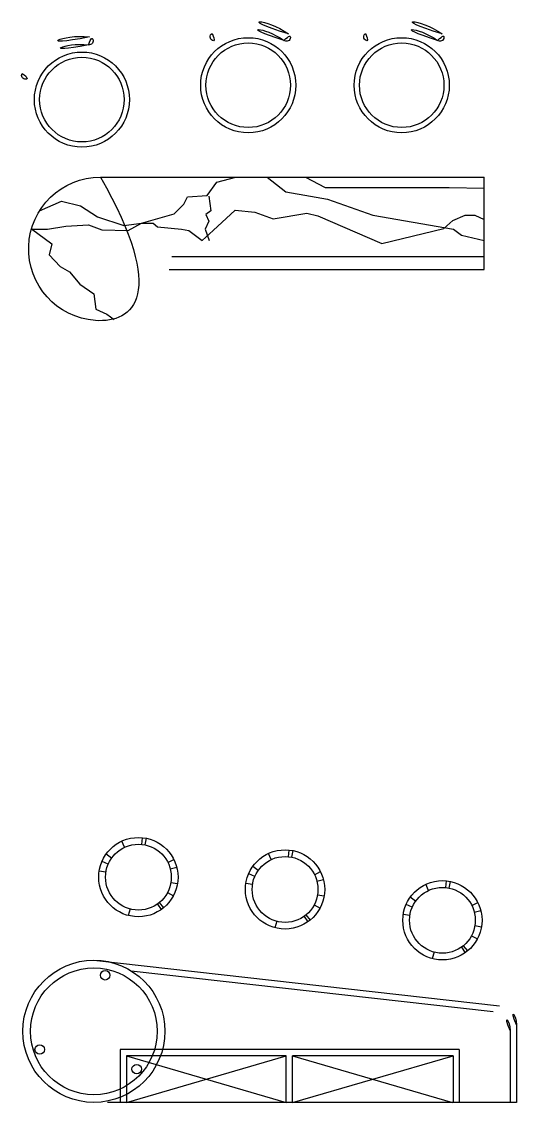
# Model space of a CAD drawing. Header units: millimetres. Extents: x -36495272392165 to 352544598049420, y -228287860276617 to 83349.
# Drawn here: x 961484831022.3 to 961484831096, y -675590104393.2 to -675590104232.2 of the extents above; entities that cross this region are included whole.
import ezdxf

# ---------------------------------------------------------------- set-up
doc = ezdxf.new("R2010")
doc.units = ezdxf.units.MM
doc.header["$MEASUREMENT"] = 0

# ---------------------------------------------------------------- blocks, each defined once
blk = doc.blocks.new('dining_sets')
at = {"color": 18, "true_color": 0x000000}
for p, q in [((15023.4, 4910.9), (16476.9, 4910.9)), ((15464.3, 4891.3), (15536.5, 4910.9)), ((15654.4, 4910.9), (15725.2, 4855.3)), ((15800.1, 4910.9), (15875, 4871.9)), ((16476.9, 4561.4), (16476.9, 4910.9)), ((15428.4, 4840.8), (15464.3, 4891.3)), ((15875, 4871.9), (16343.8, 4871.9)), ((16343.8, 4871.9), (16476.9, 4869.1)), ((15339.5, 4808.1), (15353.4, 4835.8)), ((15353.4, 4835.8), (15428.4, 4840.8)), ((15433.9, 4838.6), (15442.1, 4783.1)), ((15725.2, 4855.3), (15819.5, 4838.6)), ((15819.5, 4838.6), (15883.3, 4827.5)), ((15883.3, 4827.5), (16055.1, 4766.5)), ((14792.9, 4782.8), (14876.2, 4819.2)), ((14876.2, 4819.2), (14948.3, 4802.6)), ((14948.3, 4802.6), (15012.1, 4761)), ((15303.4, 4772), (15339.5, 4808.1)), ((15450.5, 4708.3), (15533.7, 4785.9)), ((15533.7, 4785.9), (15608.6, 4777.6)), ((15012.1, 4761), (15112, 4727.7)), ((15178.6, 4736), (15303.4, 4772)), ((15433.9, 4744.3), (15419.9, 4713.8)), ((15442.1, 4783.1), (15422.8, 4769.3)), ((15422.8, 4769.3), (15433.9, 4744.3)), ((15608.6, 4777.6), (15678, 4752.7)), ((15678, 4752.7), (15805.6, 4774.9)), ((15805.6, 4774.9), (15847.3, 4763.8)), ((15847.3, 4763.8), (16088.9, 4660)), ((16055.1, 4766.5), (16360.4, 4713.8)), ((16324.3, 4716.6), (16357.6, 4747.1)), ((16357.6, 4747.1), (16404.8, 4766.5)), ((16404.8, 4766.5), (16440.9, 4766.5)), ((16440.9, 4766.5), (16476.9, 4749.9)), ((14762.8, 4715.6), (14840, 4658.4)), ((14765.1, 4713.8), (14823.4, 4713.8)), ((14823.4, 4713.8), (14892.8, 4724.9)), ((14892.8, 4724.9), (14978.8, 4730.5)), ((14978.8, 4730.5), (15028.7, 4711.1)), ((15028.7, 4711.1), (15128.6, 4708.3)), ((15112, 4727.7), (15178.6, 4736)), ((15128.6, 4708.3), (15178.6, 4736)), ((15178.6, 4736), (15223, 4736)), ((15223, 4736), (15239.6, 4722.2)), ((15239.6, 4722.2), (15331.2, 4713.8)), ((15331.2, 4713.8), (15358.9, 4708.3)), ((15358.9, 4708.3), (15408.8, 4670.9)), ((15408.8, 4670.9), (15450.5, 4708.3)), ((15419.9, 4713.8), (15435.6, 4670.9)), ((16088.9, 4660), (16324.3, 4716.6)), ((16360.4, 4713.8), (16390.9, 4691.6)), ((16390.9, 4691.6), (16476.9, 4670.9)), ((14840, 4658.4), (14828.9, 4616.8)), ((14828.9, 4616.8), (14870.6, 4572.4)), ((15293.5, 4610.9), (16476.9, 4610.9)), ((14870.6, 4572.4), (14906.6, 4553)), ((14906.6, 4553), (14945.5, 4505.9)), ((15283.6, 4561.4), (16476.9, 4561.4)), ((14945.5, 4505.9), (14998.2, 4469.8)), ((14998.2, 4469.8), (15006.5, 4411.6)), ((15006.5, 4411.6), (15048.2, 4392.2)), ((15048.2, 4392.2), (15075.3, 4372.7)), ((15115.1, 2375.7), (15104.5, 2398.8)), ((15180.1, 2386.6), (15182.7, 2411.9)), ((15192.6, 2384.7), (15197.8, 2409.6)), ((15065.9, 2334.9), (15045.2, 2349.6)), ((15670.5, 2329.2), (15659.8, 2352.3)), ((15735.5, 2340), (15738.1, 2365.3)), ((15748, 2338.1), (15753.1, 2363)), ((15053.1, 2312.2), (15029.8, 2322.3)), ((15278.7, 2318.5), (15301.5, 2329.9)), ((15288, 2293.9), (15312.6, 2300.3)), ((15621.2, 2288.3), (15600.5, 2303)), ((15044.2, 2281.2), (15019.1, 2285)), ((15608.5, 2265.6), (15585.1, 2275.7)), ((15834.1, 2272), (15856.8, 2283.4)), ((15843.3, 2247.3), (15868, 2253.7)), ((15290.3, 2242.4), (15315.4, 2238.2)), ((15599.6, 2234.7), (15574.4, 2238.4)), ((16266.3, 2212.4), (16255.6, 2235.5)), ((16331.3, 2223.3), (16333.9, 2248.6)), ((16343.8, 2221.3), (16349, 2246.2)), ((15277.3, 2204), (15299.8, 2192.1)), ((15845.7, 2195.8), (15870.8, 2191.7)), ((16217.1, 2171.5), (16196.4, 2186.3)), ((15135.6, 2142.2), (15129.1, 2117.6)), ((15239.1, 2160.8), (15253.8, 2140)), ((15246.3, 2166.3), (15262.4, 2146.6)), ((15832.7, 2157.5), (15855.1, 2145.5)), ((16204.3, 2148.9), (16181, 2159)), ((16429.9, 2155.2), (16452.7, 2166.6)), ((16439.2, 2130.6), (16463.8, 2137)), ((15691, 2095.7), (15684.5, 2071.1)), ((15794.5, 2114.3), (15809.1, 2093.5)), ((15801.7, 2119.7), (15817.8, 2100)), ((16195.4, 2117.9), (16170.3, 2121.7)), ((16441.5, 2079.1), (16466.6, 2074.9)), ((16428.5, 2040.7), (16450.9, 2028.7)), ((16286.8, 1978.9), (16280.3, 1954.3)), ((16390.3, 1997.5), (16405, 1976.7)), ((16397.5, 2003), (16413.6, 1983.3)), ((14998.8, 1948.5), (16534.8, 1776.1)), ((15139.9, 1908.5), (16510.8, 1754.6)), ((16574.8, 1683.1), (16574.8, 1410.6)), ((16598.8, 1704.5), (16598.8, 1410.6)), ((15098.5, 1610.6), (15098.5, 1410.6)), ((16382.3, 1610.6), (15098.5, 1610.6)), ((16382.3, 1610.6), (16382.3, 1410.6)), ((15122.5, 1586.6), (15122.5, 1410.6)), ((15726.5, 1586.6), (15122.5, 1586.6)), ((15122.5, 1410.6), (15726.5, 1586.6)), ((15122.5, 1586.6), (15726.5, 1410.6)), ((15726.5, 1410.6), (15726.5, 1586.6)), ((16359.3, 1586.6), (15750.5, 1586.6)), ((15750.5, 1410.6), (15750.5, 1586.6)), ((15750.5, 1410.6), (16359.3, 1586.6)), ((15750.5, 1586.6), (16356.3, 1410.6)), ((16359.3, 1586.6), (16359.3, 1410.6)), ((16598.8, 1410.6), (15049.9, 1410.6))]:
    blk.add_line(p, q, dxfattribs=at)
for centre, radius in [((15583.2, 5258.3), 180), ((16164.5, 5258.3), 180), ((15583.2, 5258.3), 160), ((16164.5, 5258.3), 160), ((14953.5, 5204), 180), ((14953.5, 5204), 160), ((15167.4, 2262.7), 150), ((15167.4, 2262.7), 124.6), ((15722.8, 2216.1), 150), ((15722.8, 2216.1), 124.6), ((16318.6, 2099.4), 150), ((16318.6, 2099.4), 124.6), ((14998.8, 1679.5), 268.9), ((14998.8, 1679.5), 240), ((15041.6, 1891.5), 18.1), ((14793.8, 1610.6), 18.1), ((15161, 1536.4), 18.1)]:
    blk.add_circle(centre, radius, dxfattribs=at)
for centre, radius, start, end in [((15590, 5246.2), 252.8, 54.6942, 124.616), ((16171.3, 5246.2), 252.8, 54.6942, 124.616), ((14953.1, 5190.2), 252.8, 83.4698, 153.3915), ((14981.2, 5426.4), 15, 259.6583, 87.2813), ((15454.1, 5441.4), 15, 120.8045, 308.4275), ((15590, 5246.2), 222.8, 54.6942, 124.616), ((15728.2, 5439.7), 15, 230.8828, 58.5057), ((16035.4, 5441.4), 15, 120.8045, 308.4275), ((16171.3, 5246.2), 222.8, 54.6942, 124.616), ((16309.6, 5439.7), 15, 230.8828, 58.5057), ((14953.1, 5190.2), 222.8, 83.4698, 153.3915), ((14740.1, 5295.8), 15, 149.58, 337.203), ((15023.4, 4639.3), 271.6, 90, 353.9937), ((16526.8, 1704.5), 72, 0, 83.5969), ((16502.8, 1683.1), 72, 0, 83.5969)]:
    blk.add_arc(centre, radius, start, end, dxfattribs=at)

msp = doc.modelspace()

# ---------------------------------------------------------------- block references
at = {"xscale": 0.03937007874015748, "yscale": 0.03937007874015748, "zscale": 0.03937007874015748}
msp.add_blockref('dining_sets', (961484830442.53, -675590104448.72), dxfattribs=at)

doc.saveas('drawing.dxf')
